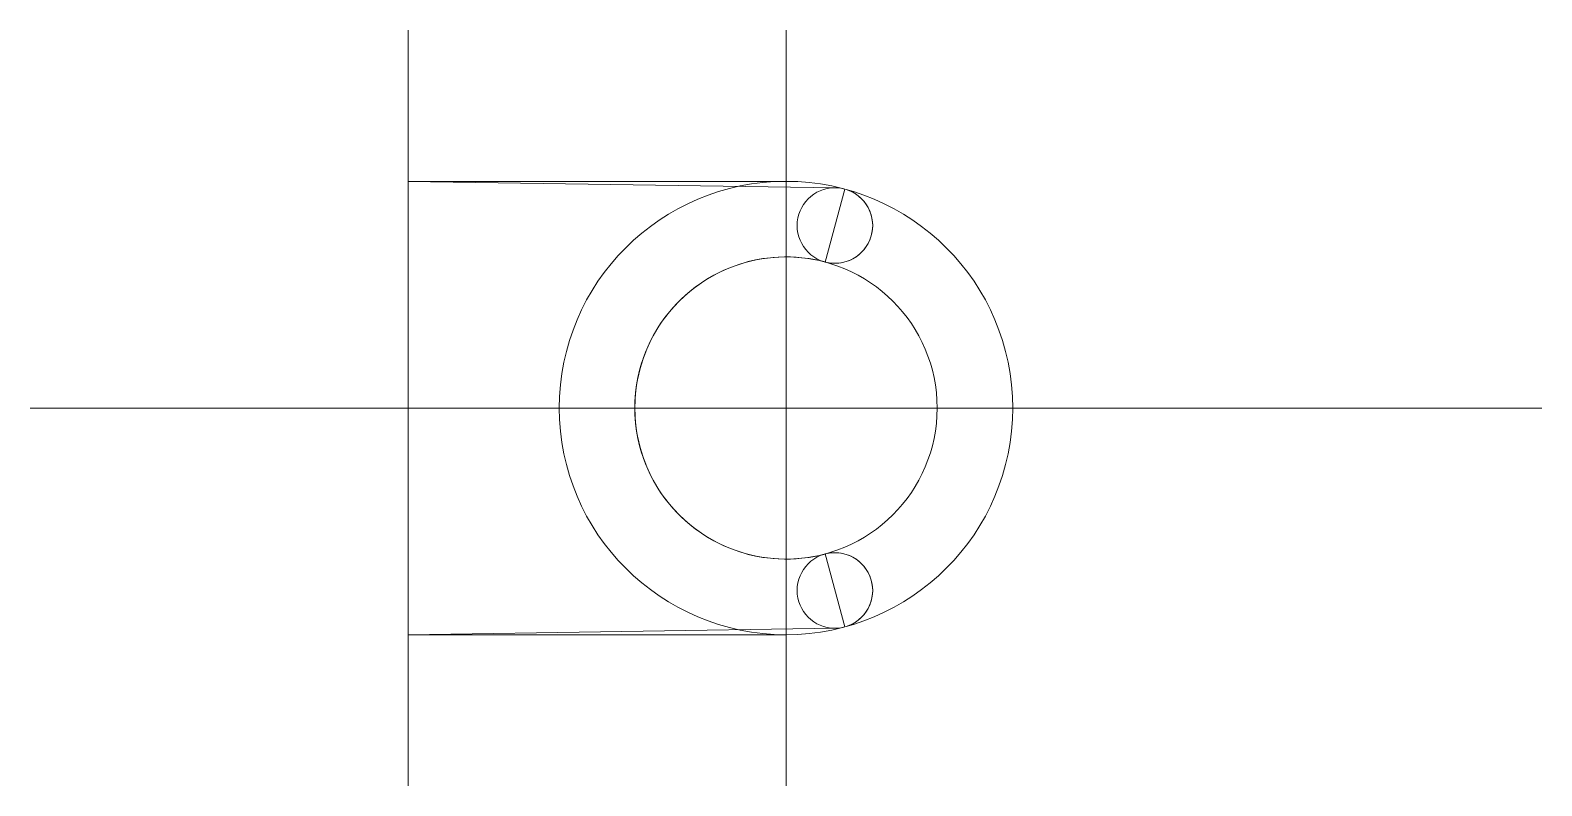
# Model space of a CAD drawing. Header units: millimetres. Extents: x -10 to 30, y -10 to 10.
import ezdxf

# ---------------------------------------------------------------- set-up
doc = ezdxf.new("R2010")
doc.units = ezdxf.units.MM
doc.layers.add('cut', color=7, linetype='CONTINUOUS', lineweight=0, true_color=0x000000)
doc.layers.add('skeleton', color=5, linetype='CONTINUOUS', lineweight=0, true_color=0x0000ff)

msp = doc.modelspace()

# ---------------------------------------------------------------- linework, layer by layer
at = {"layer": 'cut'}
for p, q in [((11.309, 5.83), (0, 6)), ((0, 6), (0, -6)), ((11.309, -5.83), (0, -6))]:
    msp.add_line(p, q, dxfattribs=at)
for centre, radius, start, end in [((11.294, 4.83), 1, 255, 89.1363), ((10, 0), 4, 75, 285), ((11.294, -4.83), 1, 270.8637, 105)]:
    msp.add_arc(centre, radius, start, end, dxfattribs=at)
at = {"layer": 'skeleton'}
for p, q in [((0, 10), (0, -10)), ((10, 10), (10, -10)), ((10, 6), (0, 6)), ((11.035, 3.864), (11.553, 5.796)), ((-10, 0), (30, 0)), ((11.035, -3.864), (11.553, -5.796)), ((0, -6), (10, -6))]:
    msp.add_line(p, q, dxfattribs=at)
for centre, radius in [((10, 0), 6), ((11.294, 4.83), 1), ((10, 0), 4), ((11.294, -4.83), 1)]:
    msp.add_circle(centre, radius, dxfattribs=at)

doc.saveas('drawing.dxf')
